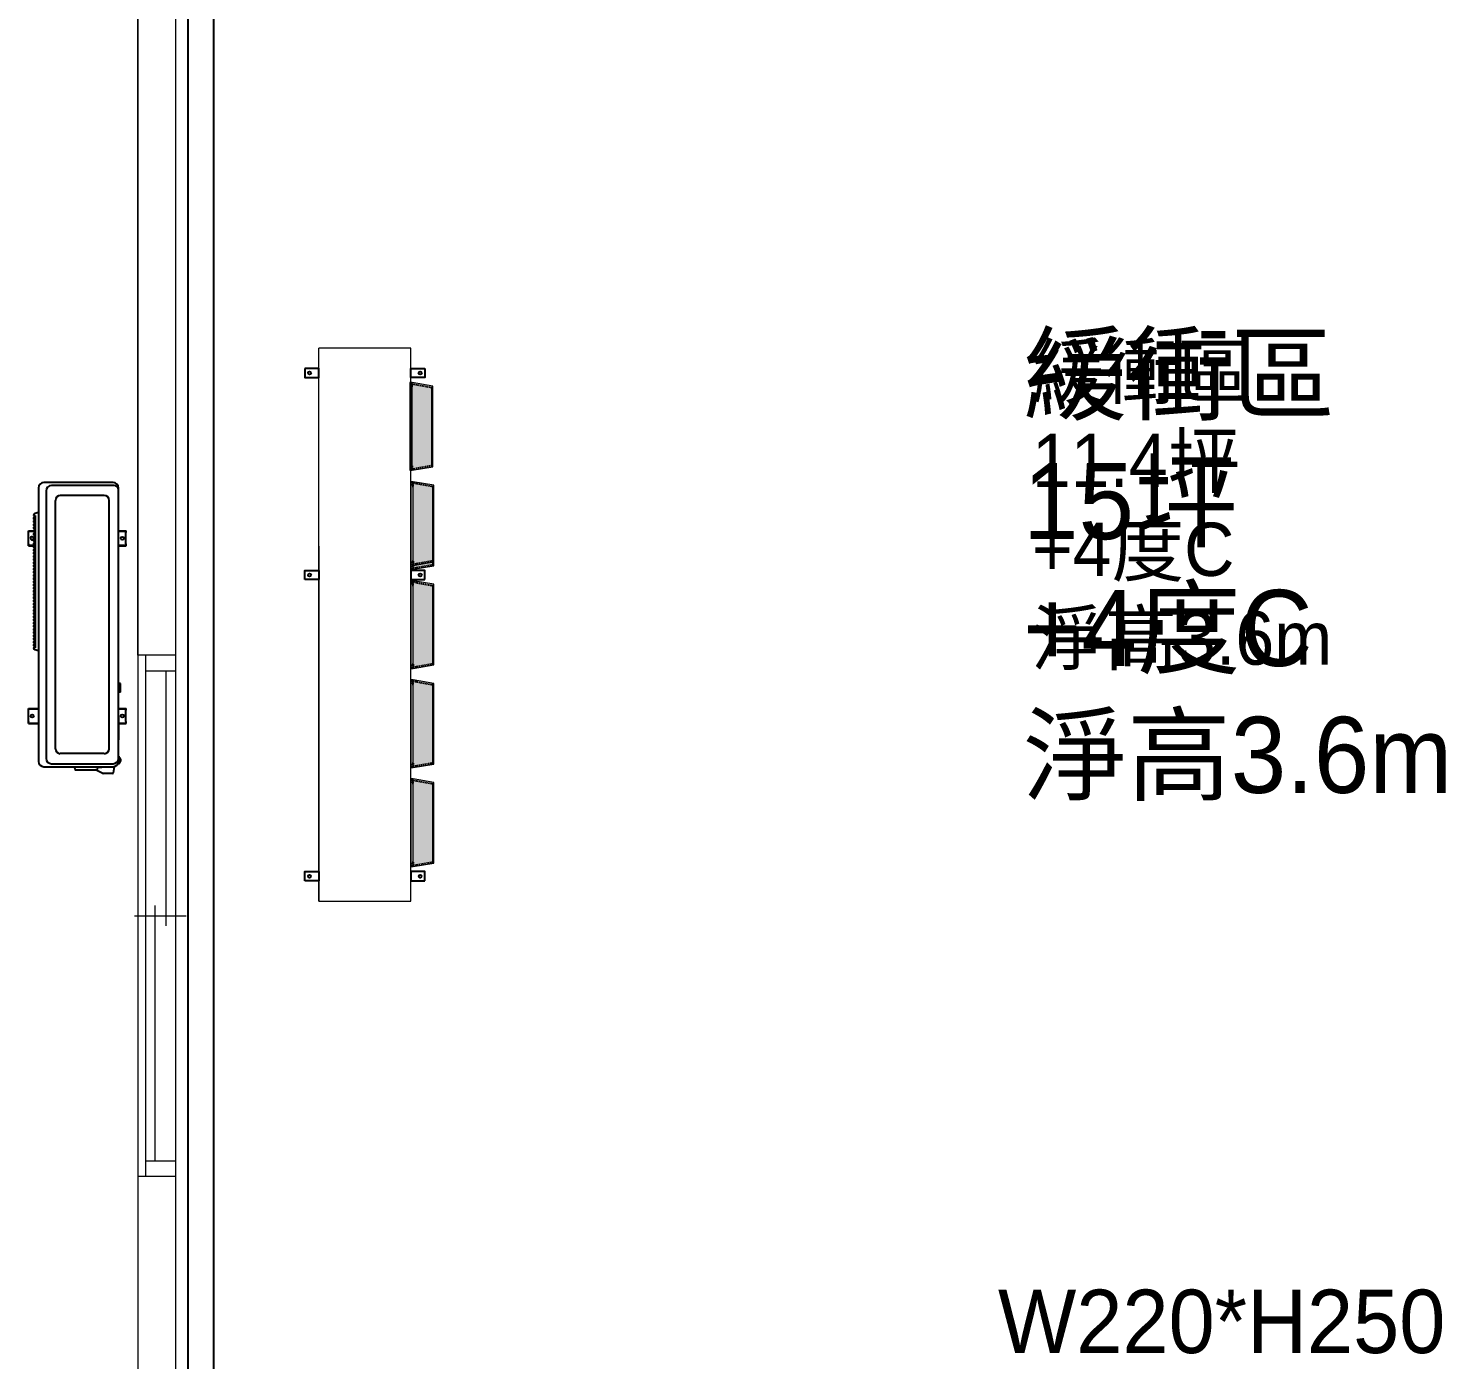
# Model space of a CAD drawing. Header units: millimetres. Extents: x -15161 to 10473752, y -72817 to 33960.
# Drawn here: x -1876 to -1318, y -36778 to -36254 of the extents above; entities that cross this region are included whole.
import ezdxf

# ---------------------------------------------------------------- set-up
doc = ezdxf.new("R2010")
doc.units = ezdxf.units.MM
doc.linetypes.add('DASHED', pattern=[0.75, 0.5, -0.25])
doc.layers.add('1', color=7, linetype='Continuous', lineweight=9)
doc.layers.add('HIDDEN', color=2, linetype='DASHED')
doc.layers.add('PDF_幾何圖形', color=7, linetype='Continuous')
doc.styles.get("Standard").update_dxf_attribs({"font": 'arial.ttf'})

# ---------------------------------------------------------------- blocks, each defined once
blk = doc.blocks.new('建築底圖1140116')
at = {"layer": 'PDF_幾何圖形', "lineweight": 0}
blk.add_line((-1833.16, -22058.93), (-1833.16, -25652.78), dxfattribs=at)
for points in [[(-1818.34, -24297.46), (-1818.34, -24779.72), (-1833.16, -24779.72), (-1833.16, -24297.46)], [(-1833.16, -24779.72), (-1833.16, -24985.07), (-1818.34, -24985.07), (-1818.34, -25389.84), (-1762.03, -25389.84), (-1762.03, -25437.26), (-1762.03, -25389.84), (-1818.34, -25389.84)], [(-1830.2, -24779.72), (-1830.2, -24985.07)], [(-1818.34, -24779.72), (-1818.34, -24985.07)], [(-1818.34, -24786.07), (-1830.2, -24786.07)], [(-1822.15, -24786.07), (-1822.15, -24886.42)], [(-1826.39, -24979.14), (-1826.39, -24878.37)], [(-1814.11, -24882.61), (-1834.43, -24882.61)], [(-1818.34, -24979.14), (-1830.2, -24979.14)], [(-1833.16, -24985.07), (-1833.16, -25532.11), (-1768.38, -25532.11), (-1768.38, -25460.13), (-1762.03, -25460.13)]]:
    blk.add_lwpolyline(points, dxfattribs=at)
at = {"insert": (-1480.74, -24657.47), "char_height": 21, "attachment_point": 1}
blk.add_mtext_dynamic_manual_height_columns('{\\fPMingLiU|b0|i0|c136|p18;緩衝區\\P11.4坪\\P+4度C\\P淨高3.6m}', width=219.4861, gutter_width=8.75, heights=[0], dxfattribs=at)
blk = doc.blocks.new('機組1140224')
h = blk.add_hatch(color=230)
h.dxf.hatch_style = 1
h.paths.add_polyline_path([(6641.38, -36395.11), (6633.66, -36393.7), (6633.66, -36394.93), (6633.66, -36427.29), (6641.38, -36425.89)])
h = blk.add_hatch(color=230)
h.dxf.hatch_style = 1
h.paths.add_polyline_path([(6641.83, -36434.16), (6634.11, -36432.76), (6634.11, -36433.99), (6634.11, -36466.35), (6641.83, -36464.95)])
h = blk.add_hatch(color=230)
h.dxf.hatch_style = 1
h.paths.add_polyline_path([(6641.83, -36473.22), (6634.11, -36471.82), (6634.11, -36473.05), (6634.11, -36505.41), (6641.83, -36504.01)])
h = blk.add_hatch(color=230)
h.dxf.hatch_style = 1
h.paths.add_polyline_path([(6641.83, -36512.28), (6634.11, -36510.88), (6634.11, -36512.1), (6634.11, -36544.47), (6641.83, -36543.07)])
h = blk.add_hatch(color=230)
h.dxf.hatch_style = 1
h.paths.add_polyline_path([(6641.83, -36551.34), (6634.11, -36549.93), (6634.11, -36551.16), (6634.11, -36583.53), (6641.83, -36582.12)])
h = blk.add_hatch(color=230)
h.dxf.hatch_style = 1
h.paths.add_polyline_path([(6641.83, -36551.34), (6634.11, -36549.93), (6634.11, -36551.16), (6634.11, -36583.53), (6641.83, -36582.12)])
at = {"layer": '1'}
h = blk.add_hatch(color=230, dxfattribs=at)
h.dxf.hatch_style = 1
h.paths.add_polyline_path([(6633.66, -36393.7), (6633.66, -36394.93), (6641.16, -36395.07)])
h = blk.add_hatch(color=230, dxfattribs=at)
h.dxf.hatch_style = 1
h.paths.add_polyline_path([(6633.66, -36427.29), (6633.66, -36426.07), (6641.16, -36425.93)])
h = blk.add_hatch(color=230, dxfattribs=at)
h.dxf.hatch_style = 1
h.paths.add_polyline_path([(6633.66, -36427.29), (6633.66, -36426.07), (6641.16, -36425.93)])
h = blk.add_hatch(color=230, dxfattribs=at)
h.dxf.hatch_style = 1
h.paths.add_polyline_path([(6634.11, -36432.76), (6634.11, -36433.99), (6641.62, -36434.12)])
h = blk.add_hatch(color=230, dxfattribs=at)
h.dxf.hatch_style = 1
h.paths.add_polyline_path([(6634.11, -36464.81), (6634.11, -36463.58), (6641.62, -36463.44)])
h = blk.add_hatch(color=230, dxfattribs=at)
h.dxf.hatch_style = 1
h.paths.add_polyline_path([(6634.11, -36464.81), (6634.11, -36463.58), (6641.62, -36463.44)])
h = blk.add_hatch(color=230, dxfattribs=at)
h.dxf.hatch_style = 1
h.paths.add_polyline_path([(6634.11, -36464.81), (6634.11, -36463.58), (6641.62, -36463.44)])
h = blk.add_hatch(color=230, dxfattribs=at)
h.dxf.hatch_style = 1
h.paths.add_polyline_path([(6634.11, -36464.81), (6634.11, -36463.58), (6641.62, -36463.44)])
h = blk.add_hatch(color=230, dxfattribs=at)
h.dxf.hatch_style = 1
h.paths.add_polyline_path([(6634.11, -36466.35), (6634.11, -36465.12), (6641.62, -36464.99)])
h = blk.add_hatch(color=230, dxfattribs=at)
h.dxf.hatch_style = 1
h.paths.add_polyline_path([(6634.11, -36466.35), (6634.11, -36465.12), (6641.62, -36464.99)])
h = blk.add_hatch(color=230, dxfattribs=at)
h.dxf.hatch_style = 1
h.paths.add_polyline_path([(6634.11, -36471.82), (6634.11, -36473.05), (6641.62, -36473.18)])
h = blk.add_hatch(color=230, dxfattribs=at)
h.dxf.hatch_style = 1
h.paths.add_polyline_path([(6634.11, -36505.41), (6634.11, -36504.18), (6641.62, -36504.05)])
h = blk.add_hatch(color=230, dxfattribs=at)
h.dxf.hatch_style = 1
h.paths.add_polyline_path([(6634.11, -36505.41), (6634.11, -36504.18), (6641.62, -36504.05)])
h = blk.add_hatch(color=230, dxfattribs=at)
h.dxf.hatch_style = 1
h.paths.add_polyline_path([(6634.11, -36510.88), (6634.11, -36512.1), (6641.62, -36512.24)])
h = blk.add_hatch(color=230, dxfattribs=at)
h.dxf.hatch_style = 1
h.paths.add_polyline_path([(6634.11, -36544.47), (6634.11, -36543.24), (6641.62, -36543.1)])
h = blk.add_hatch(color=230, dxfattribs=at)
h.dxf.hatch_style = 1
h.paths.add_polyline_path([(6634.11, -36544.47), (6634.11, -36543.24), (6641.62, -36543.1)])
h = blk.add_hatch(color=230, dxfattribs=at)
h.dxf.hatch_style = 1
h.paths.add_polyline_path([(6634.11, -36549.93), (6634.11, -36551.16), (6641.62, -36551.3)])
h = blk.add_hatch(color=230, dxfattribs=at)
h.dxf.hatch_style = 1
h.paths.add_polyline_path([(6634.11, -36549.93), (6634.11, -36551.16), (6641.62, -36551.3)])
h = blk.add_hatch(color=230, dxfattribs=at)
h.dxf.hatch_style = 1
h.paths.add_polyline_path([(6634.11, -36583.53), (6634.11, -36582.3), (6641.62, -36582.16)])
h = blk.add_hatch(color=230, dxfattribs=at)
h.dxf.hatch_style = 1
h.paths.add_polyline_path([(6634.11, -36583.53), (6634.11, -36582.3), (6641.62, -36582.16)])
h = blk.add_hatch(color=230, dxfattribs=at)
h.dxf.hatch_style = 1
h.paths.add_polyline_path([(6634.11, -36583.53), (6634.11, -36582.3), (6641.62, -36582.16)])
h = blk.add_hatch(color=230, dxfattribs=at)
h.dxf.hatch_style = 1
h.paths.add_polyline_path([(6634.11, -36583.53), (6634.11, -36582.3), (6641.62, -36582.16)])
at = {"color": 230}
for p, q in [((6641.84, -36403.52), (6641.83, -36403.52)), ((6641.84, -36417.48), (6641.83, -36417.48)), ((6486.4, -36434.67), (6486.4, -36542.56)), ((6515.83, -36432.59), (6488.48, -36432.59)), ((6516.23, -36433.79), (6491.48, -36433.79)), ((6517.91, -36542.56), (6517.91, -36434.67)), ((6489.4, -36435.87), (6489.4, -36541.36)), ((6493.06, -36537.54), (6493.06, -36439.69)), ((6512.31, -36437.75), (6495, -36437.75)), ((6514.26, -36537.54), (6514.26, -36439.69)), ((6484.47, -36445.64), (6485.04, -36445.63)), ((6484.75, -36445.64), (6484.75, -36446.52)), ((6484.9, -36445.64), (6484.9, -36446.57)), ((6486.4, -36444.42), (6484.97, -36444.85)), ((6485.04, -36445.63), (6485.04, -36497.77)), ((6642.3, -36442.58), (6642.29, -36442.58)), ((6484.4, -36446.63), (6484.4, -36446.85)), ((6484.4, -36447.89), (6484.4, -36448.1)), ((6484.4, -36449.14), (6484.4, -36449.35)), ((6484.4, -36450.39), (6484.4, -36450.6)), ((6484.9, -36446.57), (6484.45, -36446.58)), ((6484.9, -36446.92), (6484.45, -36446.9)), ((6484.9, -36447.82), (6484.45, -36447.84)), ((6484.9, -36448.17), (6484.45, -36448.15)), ((6484.9, -36449.07), (6484.45, -36449.09)), ((6484.9, -36449.42), (6484.45, -36449.4)), ((6484.9, -36450.32), (6484.45, -36450.34)), ((6484.9, -36450.67), (6484.45, -36450.65)), ((6484.75, -36446.96), (6484.75, -36447.78)), ((6484.75, -36448.21), (6484.75, -36449.03)), ((6484.75, -36449.46), (6484.75, -36450.28)), ((6484.75, -36450.71), (6484.75, -36451.53)), ((6484.9, -36446.57), (6484.9, -36446.59)), ((6484.9, -36446.59), (6485.04, -36446.59)), ((6484.9, -36446.89), (6485.04, -36446.89)), ((6484.9, -36446.89), (6484.9, -36446.92)), ((6484.9, -36446.92), (6484.9, -36447.82)), ((6484.9, -36447.82), (6484.9, -36447.84)), ((6484.9, -36447.84), (6485.04, -36447.84)), ((6484.9, -36448.14), (6484.9, -36448.17)), ((6484.9, -36448.14), (6485.04, -36448.14)), ((6484.9, -36448.17), (6484.9, -36449.07)), ((6484.9, -36449.07), (6484.9, -36449.09)), ((6484.9, -36449.09), (6485.04, -36449.09)), ((6484.9, -36449.39), (6484.9, -36449.42)), ((6484.9, -36449.39), (6485.04, -36449.39)), ((6484.9, -36449.42), (6484.9, -36450.32)), ((6484.9, -36450.32), (6484.9, -36450.34)), ((6484.9, -36450.34), (6485.04, -36450.34)), ((6484.9, -36450.64), (6484.9, -36450.67)), ((6484.9, -36450.64), (6485.04, -36450.64)), ((6484.9, -36450.67), (6484.9, -36451.57)), ((6482.4, -36452.22), (6482.4, -36451.6)), ((6482.4, -36451.6), (6484.42, -36451.6)), ((6482.4, -36451.83), (6484.4, -36451.83)), ((6482.5, -36452.4), (6482.4, -36452.22)), ((6482.5, -36456.8), (6482.4, -36456.97)), ((6482.4, -36457.6), (6482.4, -36456.97)), ((6482.5, -36456.8), (6482.5, -36452.4)), ((6484.4, -36451.64), (6484.4, -36451.85)), ((6484.4, -36452.89), (6484.4, -36453.1)), ((6484.4, -36454.14), (6484.4, -36454.35)), ((6484.4, -36455.39), (6484.4, -36455.6)), ((6484.4, -36456.64), (6484.4, -36456.85)), ((6484.9, -36451.57), (6484.45, -36451.59)), ((6484.9, -36451.92), (6484.45, -36451.9)), ((6484.9, -36452.82), (6484.45, -36452.84)), ((6484.9, -36453.17), (6484.45, -36453.15)), ((6484.9, -36454.07), (6484.45, -36454.09)), ((6484.9, -36454.42), (6484.45, -36454.4)), ((6484.9, -36455.32), (6484.45, -36455.34)), ((6484.9, -36455.67), (6484.45, -36455.65)), ((6484.9, -36456.57), (6484.45, -36456.59)), ((6484.9, -36456.92), (6484.45, -36456.9)), ((6484.75, -36451.96), (6484.75, -36452.78)), ((6484.75, -36453.21), (6484.75, -36454.03)), ((6484.75, -36454.46), (6484.75, -36455.28)), ((6484.75, -36455.71), (6484.75, -36456.53)), ((6484.75, -36456.96), (6484.75, -36457.78)), ((6484.9, -36451.57), (6484.9, -36451.59)), ((6484.9, -36451.59), (6485.04, -36451.59)), ((6484.9, -36451.89), (6484.9, -36451.92)), ((6484.9, -36451.89), (6485.04, -36451.89)), ((6484.9, -36451.92), (6484.9, -36452.82)), ((6484.9, -36452.82), (6484.9, -36452.84)), ((6484.9, -36452.84), (6485.04, -36452.84)), ((6484.9, -36453.14), (6484.9, -36453.17)), ((6484.9, -36453.14), (6485.04, -36453.14)), ((6484.9, -36453.17), (6484.9, -36454.07)), ((6484.9, -36454.07), (6484.9, -36454.1)), ((6484.9, -36454.1), (6485.04, -36454.1)), ((6484.9, -36454.4), (6484.9, -36454.42)), ((6484.9, -36454.4), (6485.04, -36454.4)), ((6484.9, -36454.42), (6484.9, -36455.32)), ((6484.9, -36455.32), (6484.9, -36455.35)), ((6484.9, -36455.35), (6485.04, -36455.35)), ((6484.9, -36455.65), (6484.9, -36455.67)), ((6484.9, -36455.65), (6485.04, -36455.65)), ((6484.9, -36455.67), (6484.9, -36456.57)), ((6484.9, -36456.57), (6484.9, -36456.6)), ((6484.9, -36456.6), (6485.04, -36456.6)), ((6484.9, -36456.9), (6484.9, -36456.92)), ((6484.9, -36456.9), (6485.04, -36456.9)), ((6484.9, -36456.92), (6484.9, -36457.82)), ((6517.91, -36451.6), (6520.92, -36451.6)), ((6517.91, -36451.83), (6520.92, -36451.83)), ((6520.82, -36452.4), (6520.92, -36452.22)), ((6520.82, -36456.8), (6520.82, -36452.4)), ((6520.82, -36456.8), (6520.92, -36456.97)), ((6520.92, -36452.22), (6520.92, -36451.6)), ((6520.92, -36457.6), (6520.92, -36456.97)), ((6642.3, -36456.53), (6642.29, -36456.53)), ((6482.4, -36457.37), (6484.75, -36457.37)), ((6482.4, -36457.6), (6484.75, -36457.6)), ((6484.4, -36457.89), (6484.4, -36458.1)), ((6484.4, -36459.14), (6484.4, -36459.35)), ((6484.4, -36460.39), (6484.4, -36460.61)), ((6484.4, -36461.64), (6484.4, -36461.86)), ((6484.9, -36457.82), (6484.45, -36457.84)), ((6484.9, -36458.17), (6484.45, -36458.15)), ((6484.9, -36459.07), (6484.45, -36459.09)), ((6484.9, -36459.42), (6484.45, -36459.4)), ((6484.9, -36460.32), (6484.45, -36460.34)), ((6484.9, -36460.67), (6484.45, -36460.66)), ((6484.9, -36461.57), (6484.45, -36461.59)), ((6484.9, -36461.92), (6484.45, -36461.91)), ((6484.75, -36458.21), (6484.75, -36459.03)), ((6484.75, -36459.46), (6484.75, -36460.28)), ((6484.75, -36460.72), (6484.75, -36461.53)), ((6484.75, -36461.97), (6484.75, -36462.78)), ((6484.9, -36457.82), (6484.9, -36457.85)), ((6484.9, -36457.85), (6485.04, -36457.85)), ((6484.9, -36458.15), (6485.04, -36458.15)), ((6484.9, -36458.15), (6484.9, -36458.17)), ((6484.9, -36458.17), (6484.9, -36459.07)), ((6484.9, -36459.07), (6484.9, -36459.1)), ((6484.9, -36459.1), (6485.04, -36459.1)), ((6484.9, -36459.4), (6485.04, -36459.4)), ((6484.9, -36459.4), (6484.9, -36459.42)), ((6484.9, -36459.42), (6484.9, -36460.32)), ((6484.9, -36460.32), (6484.9, -36460.35)), ((6484.9, -36460.35), (6485.04, -36460.35)), ((6484.9, -36460.65), (6485.04, -36460.65)), ((6484.9, -36460.65), (6484.9, -36460.67)), ((6484.9, -36460.67), (6484.9, -36461.57)), ((6484.9, -36461.57), (6484.9, -36461.6)), ((6484.9, -36461.6), (6485.04, -36461.6)), ((6484.9, -36461.9), (6485.04, -36461.9)), ((6484.9, -36461.9), (6484.9, -36461.92)), ((6484.9, -36461.92), (6484.9, -36462.82)), ((6517.91, -36457.37), (6520.92, -36457.37)), ((6517.91, -36457.6), (6520.92, -36457.6)), ((6484.4, -36462.89), (6484.4, -36463.11)), ((6484.4, -36464.14), (6484.4, -36464.36)), ((6484.4, -36465.39), (6484.4, -36465.61)), ((6484.4, -36466.64), (6484.4, -36466.86)), ((6484.4, -36467.89), (6484.4, -36468.11)), ((6484.9, -36462.82), (6484.45, -36462.84)), ((6484.9, -36463.17), (6484.45, -36463.16)), ((6484.9, -36464.07), (6484.45, -36464.09)), ((6484.9, -36464.43), (6484.45, -36464.41)), ((6484.9, -36465.33), (6484.45, -36465.34)), ((6484.9, -36465.68), (6484.45, -36465.66)), ((6484.9, -36466.58), (6484.45, -36466.59)), ((6484.9, -36466.93), (6484.45, -36466.91)), ((6484.9, -36467.83), (6484.45, -36467.84)), ((6484.9, -36468.18), (6484.45, -36468.16)), ((6484.75, -36463.22), (6484.75, -36464.03)), ((6484.75, -36464.47), (6484.75, -36465.28)), ((6484.75, -36465.72), (6484.75, -36466.53)), ((6484.75, -36466.97), (6484.75, -36467.78)), ((6484.75, -36468.22), (6484.75, -36469.04)), ((6484.9, -36462.82), (6484.9, -36462.85)), ((6484.9, -36462.85), (6485.04, -36462.85)), ((6484.9, -36463.15), (6484.9, -36463.17)), ((6484.9, -36463.15), (6485.04, -36463.15)), ((6484.9, -36463.17), (6484.9, -36464.07)), ((6484.9, -36464.07), (6484.9, -36464.1)), ((6484.9, -36464.1), (6485.04, -36464.1)), ((6484.9, -36464.4), (6485.04, -36464.4)), ((6484.9, -36464.4), (6484.9, -36464.43)), ((6484.9, -36464.43), (6484.9, -36465.33)), ((6484.9, -36465.33), (6484.9, -36465.35)), ((6484.9, -36465.35), (6485.04, -36465.35)), ((6484.9, -36465.65), (6484.9, -36465.68)), ((6484.9, -36465.65), (6485.04, -36465.65)), ((6484.9, -36465.68), (6484.9, -36466.58)), ((6484.9, -36466.58), (6484.9, -36466.6)), ((6484.9, -36466.6), (6485.04, -36466.6)), ((6484.9, -36466.9), (6485.04, -36466.9)), ((6484.9, -36466.9), (6484.9, -36466.93)), ((6484.9, -36466.93), (6484.9, -36467.83)), ((6484.9, -36467.83), (6484.9, -36467.85)), ((6484.9, -36467.85), (6485.04, -36467.85)), ((6484.9, -36468.15), (6485.04, -36468.15)), ((6484.9, -36468.15), (6484.9, -36468.18)), ((6484.9, -36468.18), (6484.9, -36469.08)), ((6484.4, -36469.15), (6484.4, -36469.36)), ((6484.4, -36470.4), (6484.4, -36470.61)), ((6484.4, -36471.65), (6484.4, -36471.86)), ((6484.4, -36472.9), (6484.4, -36473.11)), ((6484.9, -36469.08), (6484.45, -36469.1)), ((6484.9, -36469.43), (6484.45, -36469.41)), ((6484.9, -36470.33), (6484.45, -36470.35)), ((6484.9, -36470.68), (6484.45, -36470.66)), ((6484.9, -36471.58), (6484.45, -36471.6)), ((6484.9, -36471.93), (6484.45, -36471.91)), ((6484.9, -36472.83), (6484.45, -36472.85)), ((6484.9, -36473.18), (6484.45, -36473.16)), ((6484.75, -36469.47), (6484.75, -36470.29)), ((6484.75, -36470.72), (6484.75, -36471.54)), ((6484.75, -36471.97), (6484.75, -36472.79)), ((6484.75, -36473.22), (6484.75, -36474.04)), ((6484.9, -36469.08), (6484.9, -36469.1)), ((6484.9, -36469.1), (6485.04, -36469.1)), ((6484.9, -36469.4), (6485.04, -36469.4)), ((6484.9, -36469.4), (6484.9, -36469.43)), ((6484.9, -36469.43), (6484.9, -36470.33)), ((6484.9, -36470.33), (6484.9, -36470.35)), ((6484.9, -36470.35), (6485.04, -36470.35)), ((6484.9, -36470.65), (6485.04, -36470.65)), ((6484.9, -36470.65), (6484.9, -36470.68)), ((6484.9, -36470.68), (6484.9, -36471.58)), ((6484.9, -36471.58), (6484.9, -36471.6)), ((6484.9, -36471.6), (6485.04, -36471.6)), ((6484.9, -36471.9), (6485.04, -36471.9)), ((6484.9, -36471.9), (6484.9, -36471.93)), ((6484.9, -36471.93), (6484.9, -36472.83)), ((6484.9, -36472.83), (6484.9, -36472.85)), ((6484.9, -36472.85), (6485.04, -36472.85)), ((6484.9, -36473.15), (6485.04, -36473.15)), ((6484.9, -36473.15), (6484.9, -36473.18)), ((6484.9, -36473.18), (6484.9, -36474.08)), ((6484.4, -36474.15), (6484.4, -36474.36)), ((6484.4, -36475.4), (6484.4, -36475.61)), ((6484.4, -36476.65), (6484.4, -36476.86)), ((6484.4, -36477.9), (6484.4, -36478.11)), ((6484.4, -36479.15), (6484.4, -36479.36)), ((6484.9, -36474.08), (6484.45, -36474.1)), ((6484.9, -36474.43), (6484.45, -36474.41)), ((6484.9, -36475.33), (6484.45, -36475.35)), ((6484.9, -36475.68), (6484.45, -36475.66)), ((6484.9, -36476.58), (6484.45, -36476.6)), ((6484.9, -36476.93), (6484.45, -36476.91)), ((6484.9, -36477.83), (6484.45, -36477.85)), ((6484.9, -36478.18), (6484.45, -36478.16)), ((6484.9, -36479.08), (6484.45, -36479.1)), ((6484.9, -36479.43), (6484.45, -36479.41)), ((6484.75, -36474.47), (6484.75, -36475.29)), ((6484.75, -36475.72), (6484.75, -36476.54)), ((6484.75, -36476.97), (6484.75, -36477.79)), ((6484.75, -36478.22), (6484.75, -36479.04)), ((6484.9, -36474.08), (6484.9, -36474.1)), ((6484.9, -36474.1), (6485.04, -36474.1)), ((6484.9, -36474.4), (6485.04, -36474.4)), ((6484.9, -36474.4), (6484.9, -36474.43)), ((6484.9, -36474.43), (6484.9, -36475.33)), ((6484.9, -36475.33), (6484.9, -36475.36)), ((6484.9, -36475.36), (6485.04, -36475.36)), ((6484.9, -36475.66), (6485.04, -36475.66)), ((6484.9, -36475.66), (6484.9, -36475.68)), ((6484.9, -36475.68), (6484.9, -36476.58)), ((6484.9, -36476.58), (6484.9, -36476.61)), ((6484.9, -36476.61), (6485.04, -36476.61)), ((6484.9, -36476.91), (6485.04, -36476.91)), ((6484.9, -36476.91), (6484.9, -36476.93)), ((6484.9, -36476.93), (6484.9, -36477.83)), ((6484.9, -36477.83), (6484.9, -36477.86)), ((6484.9, -36477.86), (6485.04, -36477.86)), ((6484.9, -36478.16), (6485.04, -36478.16)), ((6484.9, -36478.16), (6484.9, -36478.18)), ((6484.9, -36478.18), (6484.9, -36479.08)), ((6484.9, -36479.08), (6484.9, -36479.11)), ((6484.9, -36479.11), (6485.04, -36479.11)), ((6484.9, -36479.41), (6485.04, -36479.41)), ((6484.9, -36479.41), (6484.9, -36479.43)), ((6484.9, -36479.43), (6484.9, -36480.33)), ((6484.4, -36480.4), (6484.4, -36480.61)), ((6484.4, -36481.65), (6484.4, -36481.87)), ((6484.4, -36482.9), (6484.4, -36483.12)), ((6484.4, -36484.15), (6484.4, -36484.37)), ((6484.9, -36480.33), (6484.45, -36480.35)), ((6484.9, -36480.68), (6484.45, -36480.66)), ((6484.9, -36481.58), (6484.45, -36481.6)), ((6484.9, -36481.93), (6484.45, -36481.92)), ((6484.9, -36482.83), (6484.45, -36482.85)), ((6484.9, -36483.18), (6484.45, -36483.17)), ((6484.9, -36484.08), (6484.45, -36484.1)), ((6484.9, -36484.43), (6484.45, -36484.42)), ((6484.75, -36479.47), (6484.75, -36480.29)), ((6484.75, -36480.72), (6484.75, -36481.54)), ((6484.75, -36481.98), (6484.75, -36482.79)), ((6484.75, -36483.23), (6484.75, -36484.04)), ((6484.75, -36484.48), (6484.75, -36485.29)), ((6484.9, -36480.33), (6484.9, -36480.36)), ((6484.9, -36480.36), (6485.04, -36480.36)), ((6484.9, -36480.66), (6485.04, -36480.66)), ((6484.9, -36480.66), (6484.9, -36480.68)), ((6484.9, -36480.68), (6484.9, -36481.58)), ((6484.9, -36481.58), (6484.9, -36481.61)), ((6484.9, -36481.61), (6485.04, -36481.61)), ((6484.9, -36481.91), (6485.04, -36481.91)), ((6484.9, -36481.91), (6484.9, -36481.93)), ((6484.9, -36481.93), (6484.9, -36482.83)), ((6484.9, -36482.83), (6484.9, -36482.86)), ((6484.9, -36482.86), (6485.04, -36482.86)), ((6484.9, -36483.16), (6485.04, -36483.16)), ((6484.9, -36483.16), (6484.9, -36483.18)), ((6484.9, -36483.18), (6484.9, -36484.08)), ((6484.9, -36484.08), (6484.9, -36484.11)), ((6484.9, -36484.11), (6485.04, -36484.11)), ((6484.9, -36484.41), (6485.04, -36484.41)), ((6484.9, -36484.41), (6484.9, -36484.43)), ((6484.9, -36484.43), (6484.9, -36485.33)), ((6642.3, -36481.64), (6642.29, -36481.64)), ((6484.4, -36485.4), (6484.4, -36485.62)), ((6484.4, -36486.65), (6484.4, -36486.87)), ((6484.4, -36487.9), (6484.4, -36488.12)), ((6484.4, -36489.15), (6484.4, -36489.37)), ((6484.4, -36490.41), (6484.4, -36490.62)), ((6484.9, -36485.33), (6484.45, -36485.35)), ((6484.9, -36485.69), (6484.45, -36485.67)), ((6484.9, -36486.59), (6484.45, -36486.6)), ((6484.9, -36486.94), (6484.45, -36486.92)), ((6484.9, -36487.84), (6484.45, -36487.85)), ((6484.9, -36488.19), (6484.45, -36488.17)), ((6484.9, -36489.09), (6484.45, -36489.1)), ((6484.9, -36489.44), (6484.45, -36489.42)), ((6484.9, -36490.34), (6484.45, -36490.36)), ((6484.75, -36485.73), (6484.75, -36486.54)), ((6484.75, -36486.98), (6484.75, -36487.79)), ((6484.75, -36488.23), (6484.75, -36489.04)), ((6484.75, -36489.48), (6484.75, -36490.3)), ((6484.9, -36485.33), (6484.9, -36485.36)), ((6484.9, -36485.36), (6485.04, -36485.36)), ((6484.9, -36485.66), (6485.04, -36485.66)), ((6484.9, -36485.66), (6484.9, -36485.69)), ((6484.9, -36485.69), (6484.9, -36486.59)), ((6484.9, -36486.59), (6484.9, -36486.61)), ((6484.9, -36486.61), (6485.04, -36486.61)), ((6484.9, -36486.91), (6485.04, -36486.91)), ((6484.9, -36486.91), (6484.9, -36486.94)), ((6484.9, -36486.94), (6484.9, -36487.84)), ((6484.9, -36487.84), (6484.9, -36487.86)), ((6484.9, -36487.86), (6485.04, -36487.86)), ((6484.9, -36488.16), (6485.04, -36488.16)), ((6484.9, -36488.16), (6484.9, -36488.19)), ((6484.9, -36488.19), (6484.9, -36489.09)), ((6484.9, -36489.09), (6484.9, -36489.11)), ((6484.9, -36489.11), (6485.04, -36489.11)), ((6484.9, -36489.41), (6485.04, -36489.41)), ((6484.9, -36489.41), (6484.9, -36489.44)), ((6484.9, -36489.44), (6484.9, -36490.34)), ((6484.9, -36490.34), (6484.9, -36490.36)), ((6484.9, -36490.36), (6485.04, -36490.36)), ((6484.4, -36491.66), (6484.4, -36491.87)), ((6484.4, -36492.91), (6484.4, -36493.12)), ((6484.4, -36494.16), (6484.4, -36494.37)), ((6484.4, -36495.41), (6484.4, -36495.62)), ((6484.9, -36490.69), (6484.45, -36490.67)), ((6484.9, -36491.59), (6484.45, -36491.61)), ((6484.9, -36491.94), (6484.45, -36491.92)), ((6484.9, -36492.84), (6484.45, -36492.86)), ((6484.9, -36493.19), (6484.45, -36493.17)), ((6484.9, -36494.09), (6484.45, -36494.11)), ((6484.9, -36494.44), (6484.45, -36494.42)), ((6484.9, -36495.34), (6484.45, -36495.36)), ((6484.9, -36495.69), (6484.45, -36495.67)), ((6484.75, -36490.73), (6484.75, -36491.55)), ((6484.75, -36491.98), (6484.75, -36492.8)), ((6484.75, -36493.23), (6484.75, -36494.05)), ((6484.75, -36494.48), (6484.75, -36495.3)), ((6484.75, -36495.73), (6484.75, -36496.55)), ((6484.9, -36490.66), (6485.04, -36490.66)), ((6484.9, -36490.66), (6484.9, -36490.69)), ((6484.9, -36490.69), (6484.9, -36491.59)), ((6484.9, -36491.59), (6484.9, -36491.61)), ((6484.9, -36491.61), (6485.04, -36491.61)), ((6484.9, -36491.91), (6485.04, -36491.91)), ((6484.9, -36491.91), (6484.9, -36491.94)), ((6484.9, -36491.94), (6484.9, -36492.84)), ((6484.9, -36492.84), (6484.9, -36492.86)), ((6484.9, -36492.86), (6485.04, -36492.86)), ((6484.9, -36493.16), (6485.04, -36493.16)), ((6484.9, -36493.16), (6484.9, -36493.19)), ((6484.9, -36493.19), (6484.9, -36494.09)), ((6484.9, -36494.09), (6484.9, -36494.11)), ((6484.9, -36494.11), (6485.04, -36494.11)), ((6484.9, -36494.41), (6485.04, -36494.41)), ((6484.9, -36494.41), (6484.9, -36494.44)), ((6484.9, -36494.44), (6484.9, -36495.34)), ((6484.9, -36495.34), (6484.9, -36495.36)), ((6484.9, -36495.36), (6485.04, -36495.36)), ((6484.9, -36495.66), (6485.04, -36495.66)), ((6484.9, -36495.66), (6484.9, -36495.69)), ((6484.9, -36495.69), (6484.9, -36496.59)), ((6642.3, -36495.59), (6642.29, -36495.59)), ((6484.4, -36496.66), (6484.4, -36496.87)), ((6484.4, -36497.8), (6484.4, -36497.79)), ((6484.9, -36496.59), (6484.45, -36496.61)), ((6484.9, -36496.94), (6484.45, -36496.92)), ((6484.9, -36497.74), (6484.45, -36497.74)), ((6484.75, -36496.98), (6484.75, -36497.69)), ((6484.9, -36496.59), (6484.9, -36496.62)), ((6484.9, -36496.62), (6485.04, -36496.62)), ((6484.9, -36496.92), (6485.04, -36496.92)), ((6484.9, -36496.92), (6484.9, -36496.94)), ((6484.9, -36496.94), (6484.9, -36497.77)), ((6484.9, -36497.77), (6484.9, -36497.74)), ((6484.9, -36497.77), (6485.04, -36497.77)), ((6486.4, -36498.99), (6484.97, -36498.56)), ((6517.91, -36512.17), (6518.23, -36512.17)), ((6518.73, -36511.87), (6518.23, -36511.87)), ((6518.23, -36515.28), (6518.23, -36511.87)), ((6518.73, -36515.28), (6518.73, -36511.87)), ((6517.91, -36514.98), (6518.23, -36514.98)), ((6518.73, -36515.28), (6518.23, -36515.28)), ((6482.4, -36521.63), (6486.4, -36521.63)), ((6482.4, -36522.26), (6482.4, -36521.63)), ((6482.4, -36521.86), (6486.4, -36521.86)), ((6482.5, -36522.43), (6482.4, -36522.26)), ((6482.5, -36526.83), (6482.5, -36522.43)), ((6517.91, -36521.63), (6520.92, -36521.63)), ((6517.91, -36521.86), (6520.92, -36521.86)), ((6520.82, -36522.43), (6520.92, -36522.26)), ((6520.82, -36526.83), (6520.82, -36522.43)), ((6520.92, -36522.26), (6520.92, -36521.63)), ((6642.3, -36520.69), (6642.29, -36520.69)), ((6482.5, -36526.83), (6482.4, -36527)), ((6482.4, -36527.63), (6482.4, -36527)), ((6482.4, -36527.4), (6486.4, -36527.4)), ((6482.4, -36527.63), (6486.4, -36527.63)), ((6517.91, -36524.79), (6518.01, -36524.79)), ((6518.11, -36533.79), (6518.11, -36524.89)), ((6518.11, -36527.4), (6520.92, -36527.4)), ((6518.11, -36527.63), (6520.92, -36527.63)), ((6520.82, -36526.83), (6520.92, -36527)), ((6520.92, -36527.63), (6520.92, -36527)), ((6518.01, -36533.89), (6517.91, -36533.89)), ((6642.3, -36534.65), (6642.29, -36534.65)), ((6512.31, -36539.48), (6495, -36539.48)), ((6518.27, -36540.92), (6517.91, -36540.72)), ((6488.48, -36544.64), (6516.39, -36544.64)), ((6491.48, -36543.44), (6515.83, -36543.44)), ((6499.71, -36544.64), (6499.71, -36544.84)), ((6510.51, -36544.84), (6499.71, -36544.84)), ((6500.56, -36544.84), (6500.76, -36545.69)), ((6500.91, -36545.84), (6509.31, -36545.84)), ((6509.39, -36544.84), (6505.59, -36544.84)), ((6511.73, -36547.26), (6508.89, -36545.84)), ((6509.66, -36544.84), (6509.46, -36545.69)), ((6511.39, -36544.94), (6509.64, -36544.94)), ((6510.51, -36544.64), (6510.51, -36544.84)), ((6516.35, -36544.84), (6511.39, -36544.84)), ((6511.39, -36544.94), (6511.39, -36544.84)), ((6515.9, -36547.01), (6516.39, -36544.64)), ((6518.27, -36543.3), (6517.67, -36543.62)), ((6515.56, -36547.29), (6511.86, -36547.29)), ((6642.3, -36559.75), (6642.29, -36559.75)), ((6642.3, -36559.75), (6642.29, -36559.75)), ((6642.3, -36573.71), (6642.29, -36573.71)), ((6642.3, -36573.71), (6642.29, -36573.71))]:
    blk.add_line(p, q, dxfattribs=at)
for points in [[(6591.42, -36387.61), (6591.42, -36391.24), (6596.87, -36391.24), (6596.87, -36387.61)], [(6638.65, -36387.61), (6638.65, -36391.24), (6633.2, -36391.24), (6633.2, -36387.61)], [(6591.42, -36470.9), (6591.42, -36467.27), (6596.87, -36467.27), (6596.87, -36470.9)], [(6638.65, -36470.9), (6638.65, -36467.27), (6633.2, -36467.27), (6633.2, -36470.9)], [(6591.42, -36589.62), (6591.42, -36585.99), (6596.87, -36585.99), (6596.87, -36589.62)], [(6638.65, -36589.62), (6638.65, -36585.99), (6633.2, -36585.99), (6633.2, -36589.62)]]:
    blk.add_lwpolyline(points, close=True, dxfattribs=at)
for centre, radius in [((6593.24, -36389.42), 0.604), ((6636.84, -36389.42), 0.604), ((6519.42, -36454.6), 0.625), ((6593.24, -36469.09), 0.604), ((6636.84, -36469.09), 0.604), ((6483.9, -36524.63), 0.625), ((6519.42, -36524.63), 0.625), ((6593.24, -36587.8), 0.604), ((6636.84, -36587.8), 0.604)]:
    blk.add_circle(centre, radius, dxfattribs=at)
for centre, radius, start, end in [((6488.48, -36434.67), 2.08, 90, 180), ((6491.48, -36435.87), 2.08, 90, 180), ((6515.83, -36434.67), 2.08, 0, 90), ((6516.23, -36435.47), 1.68, 0, 90), ((6495, -36439.69), 1.95, 90, 180), ((6512.31, -36439.69), 1.95, 0, 90), ((6485.2, -36445.61), 0.8, 106.7, 178.7317), ((6484.45, -36445.6), 0.05, 174.9251, 293.4811), ((6484.45, -36446.63), 0.05, 92.2906, 180), ((6484.45, -36446.85), 0.05, 180, 267.7094), ((6484.45, -36447.89), 0.05, 92.2906, 180), ((6484.45, -36448.1), 0.05, 180, 267.7094), ((6484.45, -36449.14), 0.05, 92.2906, 180), ((6484.45, -36449.35), 0.05, 180, 267.7094), ((6484.45, -36450.39), 0.05, 92.2906, 180), ((6484.45, -36450.6), 0.05, 180, 267.7094), ((6484.7, -36446.52), 0.05, 272.2906, 0), ((6484.7, -36446.96), 0.05, 0, 87.7094), ((6484.7, -36448.21), 0.05, 0, 87.7094), ((6484.7, -36449.03), 0.05, 272.2906, 0), ((6484.7, -36449.46), 0.05, 0, 87.7094), ((6484.7, -36450.28), 0.05, 272.2906, 0), ((6484.7, -36450.71), 0.05, 0, 87.7094), ((6483.9, -36454.6), 0.625, 36.8699, 18.0086), ((6484.45, -36451.64), 0.05, 92.2906, 180), ((6484.45, -36451.85), 0.05, 180, 267.7094), ((6484.45, -36452.89), 0.05, 92.2906, 180), ((6484.45, -36453.1), 0.05, 180, 267.7094), ((6484.45, -36454.14), 0.05, 92.2906, 180), ((6484.45, -36454.35), 0.05, 180, 267.7094), ((6484.45, -36455.39), 0.05, 92.2906, 180), ((6484.45, -36455.6), 0.05, 180, 267.7094), ((6484.45, -36456.64), 0.05, 92.2906, 180), ((6484.45, -36456.85), 0.05, 180, 267.7094), ((6484.7, -36451.53), 0.05, 272.2906, 0), ((6484.7, -36451.96), 0.05, 0, 87.7094), ((6484.7, -36452.78), 0.05, 272.2906, 0), ((6484.7, -36453.21), 0.05, 0, 87.7094), ((6484.7, -36454.03), 0.05, 272.2906, 0), ((6484.7, -36454.46), 0.05, 0, 87.7094), ((6484.7, -36455.28), 0.05, 272.2906, 0), ((6484.7, -36455.71), 0.05, 0, 87.7094), ((6484.7, -36456.53), 0.05, 272.2906, 0), ((6484.7, -36456.96), 0.05, 0, 87.7094), ((6484.45, -36457.89), 0.05, 92.2906, 180), ((6484.45, -36458.1), 0.05, 180, 267.7094), ((6484.45, -36459.14), 0.05, 92.2906, 180), ((6484.45, -36459.35), 0.05, 180, 267.7094), ((6484.45, -36460.39), 0.05, 92.2906, 180), ((6484.45, -36460.61), 0.05, 180, 267.7094), ((6484.45, -36461.64), 0.05, 92.2906, 180), ((6484.45, -36461.86), 0.05, 180, 267.7094), ((6484.7, -36458.21), 0.05, 0, 87.7094), ((6484.7, -36459.03), 0.05, 272.2906, 0), ((6484.7, -36459.46), 0.05, 0, 87.7094), ((6484.7, -36460.28), 0.05, 272.2906, 0), ((6484.7, -36460.72), 0.05, 0, 87.7094), ((6484.7, -36461.53), 0.05, 272.2906, 0), ((6484.7, -36461.97), 0.05, 0, 87.7094), ((6484.45, -36462.89), 0.05, 92.2906, 180), ((6484.45, -36463.11), 0.05, 180, 267.7094), ((6484.45, -36464.14), 0.05, 92.2906, 180), ((6484.45, -36464.36), 0.05, 180, 267.7094), ((6484.45, -36465.39), 0.05, 92.2906, 180), ((6484.45, -36465.61), 0.05, 180, 267.7094), ((6484.45, -36466.64), 0.05, 92.2906, 180), ((6484.45, -36466.86), 0.05, 180, 267.7094), ((6484.45, -36467.89), 0.05, 92.2906, 180), ((6484.45, -36468.11), 0.05, 180, 267.7094), ((6484.7, -36462.78), 0.05, 272.2906, 0), ((6484.7, -36463.22), 0.05, 0, 87.7094), ((6484.7, -36464.03), 0.05, 272.2906, 0), ((6484.7, -36464.47), 0.05, 0, 87.7094), ((6484.7, -36465.28), 0.05, 272.2906, 0), ((6484.7, -36465.72), 0.05, 0, 87.7094), ((6484.7, -36466.53), 0.05, 272.2906, 0), ((6484.7, -36466.97), 0.05, 0, 87.7094), ((6484.7, -36467.78), 0.05, 272.2906, 0), ((6484.7, -36468.22), 0.05, 0, 87.7094), ((6484.45, -36469.15), 0.05, 92.2906, 180), ((6484.45, -36469.36), 0.05, 180, 267.7094), ((6484.45, -36470.4), 0.05, 92.2906, 180), ((6484.45, -36470.61), 0.05, 180, 267.7094), ((6484.45, -36471.65), 0.05, 92.2906, 180), ((6484.45, -36471.86), 0.05, 180, 267.7094), ((6484.45, -36472.9), 0.05, 92.2906, 180), ((6484.45, -36473.11), 0.05, 180, 267.7094), ((6484.7, -36469.04), 0.05, 272.2906, 0), ((6484.7, -36469.47), 0.05, 0, 87.7094), ((6484.7, -36470.29), 0.05, 272.2906, 0), ((6484.7, -36470.72), 0.05, 0, 87.7094), ((6484.7, -36471.54), 0.05, 272.2906, 0), ((6484.7, -36471.97), 0.05, 0, 87.7094), ((6484.7, -36472.79), 0.05, 272.2906, 0), ((6484.7, -36473.22), 0.05, 0, 87.7094), ((6484.45, -36474.15), 0.05, 92.2906, 180), ((6484.45, -36474.36), 0.05, 180, 267.7094), ((6484.45, -36475.4), 0.05, 92.2906, 180), ((6484.45, -36475.61), 0.05, 180, 267.7094), ((6484.45, -36476.65), 0.05, 92.2906, 180), ((6484.45, -36476.86), 0.05, 180, 267.7094), ((6484.45, -36477.9), 0.05, 92.2906, 180), ((6484.45, -36478.11), 0.05, 180, 267.7094), ((6484.45, -36479.15), 0.05, 92.2906, 180), ((6484.45, -36479.36), 0.05, 180, 267.7094), ((6484.7, -36474.04), 0.05, 272.2906, 0), ((6484.7, -36474.47), 0.05, 0, 87.7094), ((6484.7, -36475.29), 0.05, 272.2906, 0), ((6484.7, -36475.72), 0.05, 0, 87.7094), ((6484.7, -36476.54), 0.05, 272.2906, 0), ((6484.7, -36476.97), 0.05, 0, 87.7094), ((6484.7, -36477.79), 0.05, 272.2906, 0), ((6484.7, -36478.22), 0.05, 0, 87.7094), ((6484.7, -36479.04), 0.05, 272.2906, 0), ((6484.7, -36479.47), 0.05, 0, 87.7094), ((6484.45, -36480.4), 0.05, 92.2906, 180), ((6484.45, -36480.61), 0.05, 180, 267.7094), ((6484.45, -36481.65), 0.05, 92.2906, 180), ((6484.45, -36481.87), 0.05, 180, 267.7094), ((6484.45, -36482.9), 0.05, 92.2906, 180), ((6484.45, -36483.12), 0.05, 180, 267.7094), ((6484.45, -36484.15), 0.05, 92.2906, 180), ((6484.45, -36484.37), 0.05, 180, 267.7094), ((6484.7, -36480.29), 0.05, 272.2906, 0), ((6484.7, -36480.72), 0.05, 0, 87.7094), ((6484.7, -36481.54), 0.05, 272.2906, 0), ((6484.7, -36481.98), 0.05, 0, 87.7094), ((6484.7, -36482.79), 0.05, 272.2906, 0), ((6484.7, -36483.23), 0.05, 0, 87.7094), ((6484.7, -36484.04), 0.05, 272.2906, 0), ((6484.7, -36484.48), 0.05, 0, 87.7094), ((6484.45, -36485.4), 0.05, 92.2906, 180), ((6484.45, -36485.62), 0.05, 180, 267.7094), ((6484.45, -36486.65), 0.05, 92.2906, 180), ((6484.45, -36486.87), 0.05, 180, 267.7094), ((6484.45, -36487.9), 0.05, 92.2906, 180), ((6484.45, -36488.12), 0.05, 180, 267.7094), ((6484.45, -36489.15), 0.05, 92.2906, 180), ((6484.45, -36489.37), 0.05, 180, 267.7094), ((6484.45, -36490.41), 0.05, 92.2906, 180), ((6484.45, -36490.62), 0.05, 180, 267.7094), ((6484.7, -36485.29), 0.05, 272.2906, 0), ((6484.7, -36485.73), 0.05, 0, 87.7094), ((6484.7, -36486.54), 0.05, 272.2906, 0), ((6484.7, -36486.98), 0.05, 0, 87.7094), ((6484.7, -36487.79), 0.05, 272.2906, 0), ((6484.7, -36488.23), 0.05, 0, 87.7094), ((6484.7, -36489.04), 0.05, 272.2906, 0), ((6484.7, -36489.48), 0.05, 0, 87.7094), ((6484.7, -36490.3), 0.05, 272.2906, 0), ((6484.45, -36491.66), 0.05, 92.2906, 180), ((6484.45, -36491.87), 0.05, 180, 267.7094), ((6484.45, -36492.91), 0.05, 92.2906, 180), ((6484.45, -36493.12), 0.05, 180, 267.7094), ((6484.45, -36494.16), 0.05, 92.2906, 180), ((6484.45, -36494.37), 0.05, 180, 267.7094), ((6484.45, -36495.41), 0.05, 92.2906, 180), ((6484.45, -36495.62), 0.05, 180, 267.7094), ((6484.7, -36490.73), 0.05, 0, 87.7094), ((6484.7, -36491.55), 0.05, 272.2906, 0), ((6484.7, -36491.98), 0.05, 0, 87.7094), ((6484.7, -36492.8), 0.05, 272.2906, 0), ((6484.7, -36493.23), 0.05, 0, 87.7094), ((6484.7, -36494.05), 0.05, 272.2906, 0), ((6484.7, -36494.48), 0.05, 0, 87.7094), ((6484.7, -36495.3), 0.05, 272.2906, 0), ((6484.7, -36495.73), 0.05, 0, 87.7094), ((6484.45, -36496.66), 0.05, 92.2906, 180), ((6484.45, -36496.87), 0.05, 180, 267.7094), ((6484.45, -36497.79), 0.05, 90, 180), ((6485.2, -36497.8), 0.8, 179.546, 253.3), ((6484.7, -36496.55), 0.05, 272.2906, 0), ((6484.7, -36496.98), 0.05, 0, 87.7094), ((6484.7, -36497.69), 0.05, 270, 0), ((6518.01, -36524.89), 0.1, 0, 90), ((6518.01, -36533.79), 0.1, 270, 0), ((6495, -36537.54), 1.95, 180, 270), ((6512.31, -36537.54), 1.95, 270, 0), ((6488.48, -36542.56), 2.08, 180, 270), ((6491.48, -36541.36), 2.08, 180, 270), ((6500.91, -36545.69), 0.15, 180, 270), ((6509.31, -36545.69), 0.15, 270, 0), ((6515.83, -36541.36), 2.08, 270, 0), ((6515.83, -36542.56), 2.08, 270, 0), ((6511.86, -36546.99), 0.3, 243.4376, 270), ((6515.56, -36546.94), 0.35, 270, 348.2783)]:
    blk.add_arc(centre, radius, start, end, dxfattribs=at)
for centre, major_axis, start_param, end_param in [((6518.03, -36542.11), (0, 1.25), 2.826934, 6.424598), ((6517.34, -36542.11), (0, 1.6), 9.684374, 9.757549), ((6518.03, -36542.11), (0, 1), 2.862646, 6.460287)]:
    blk.add_ellipse(centre, major_axis=major_axis, ratio=0.642788, start_param=start_param, end_param=end_param, dxfattribs=at)
at = {"layer": '1', "color": 230}
for p, q in [((6633.2, -36379.61), (6596.87, -36379.61)), ((6596.87, -36597.61), (6596.87, -36379.61)), ((6633.2, -36597.61), (6633.2, -36379.61)), ((6641.83, -36394.6), (6633.66, -36393.24)), ((6641.38, -36425.89), (6641.38, -36395.11)), ((6641.83, -36426.39), (6641.83, -36394.6)), ((6633.66, -36427.76), (6641.83, -36426.39)), ((6642.29, -36433.66), (6634.11, -36432.3)), ((6641.83, -36464.95), (6641.83, -36434.16)), ((6642.29, -36465.45), (6642.29, -36433.66)), ((6633.2, -36488.61), (6633.2, -36449.56)), ((6596.87, -36457.73), (6596.87, -36597.61)), ((6633.2, -36597.61), (6633.2, -36457.73)), ((6634.11, -36465.27), (6642.29, -36463.91)), ((6634.11, -36465.27), (6642.29, -36463.91)), ((6634.11, -36466.81), (6642.29, -36465.45)), ((6642.29, -36472.72), (6634.11, -36471.36)), ((6641.83, -36504.01), (6641.83, -36473.22)), ((6642.29, -36504.51), (6642.29, -36472.72)), ((6634.11, -36505.87), (6642.29, -36504.51)), ((6642.29, -36511.78), (6634.11, -36510.41)), ((6641.83, -36543.07), (6641.83, -36512.28)), ((6642.29, -36543.57), (6642.29, -36511.78)), ((6634.11, -36544.93), (6642.29, -36543.57)), ((6642.29, -36550.84), (6634.11, -36549.47)), ((6642.29, -36550.84), (6634.11, -36549.47)), ((6641.83, -36582.12), (6641.83, -36551.34)), ((6641.83, -36582.12), (6641.83, -36551.34)), ((6642.29, -36582.63), (6642.29, -36550.84)), ((6642.29, -36582.63), (6642.29, -36550.84)), ((6634.11, -36583.99), (6642.29, -36582.63)), ((6634.11, -36583.99), (6642.29, -36582.63)), ((6596.87, -36597.61), (6633.2, -36597.61))]:
    blk.add_line(p, q, dxfattribs=at)
for points in [[(6632.75, -36427.76), (6633.66, -36427.76), (6633.66, -36393.24), (6632.75, -36393.24)], [(6633.2, -36466.81), (6634.11, -36466.81), (6634.11, -36432.3), (6633.2, -36432.3)], [(6633.2, -36505.87), (6634.11, -36505.87), (6634.11, -36471.36), (6633.2, -36471.36)], [(6633.2, -36544.93), (6634.11, -36544.93), (6634.11, -36510.41), (6633.2, -36510.41)], [(6633.2, -36583.99), (6634.11, -36583.99), (6634.11, -36549.47), (6633.2, -36549.47)], [(6633.2, -36583.99), (6634.11, -36583.99), (6634.11, -36549.47), (6633.2, -36549.47)]]:
    blk.add_lwpolyline(points, close=True, dxfattribs=at)
at = {"layer": 'HIDDEN', "color": 230}
for p, q in [((6633.66, -36393.7), (6641.38, -36395.11)), ((6633.66, -36427.29), (6641.38, -36425.89)), ((6634.11, -36432.76), (6641.83, -36434.16)), ((6634.11, -36464.81), (6641.83, -36463.41)), ((6634.11, -36464.81), (6641.83, -36463.41)), ((6634.11, -36466.35), (6641.83, -36464.95)), ((6634.11, -36471.82), (6641.83, -36473.22)), ((6634.11, -36505.41), (6641.83, -36504.01)), ((6634.11, -36510.88), (6641.83, -36512.28)), ((6634.11, -36544.47), (6641.83, -36543.07)), ((6634.11, -36549.93), (6641.83, -36551.34)), ((6634.11, -36549.93), (6641.83, -36551.34)), ((6634.11, -36583.53), (6641.83, -36582.12)), ((6634.11, -36583.53), (6641.83, -36582.12))]:
    blk.add_line(p, q, dxfattribs=at)
for points in [[(6633.2, -36394.93), (6633.66, -36394.93), (6633.66, -36393.48), (6633.2, -36393.48)], [(6633.2, -36426.07), (6633.66, -36426.07), (6633.66, -36427.52), (6633.2, -36427.52)], [(6633.66, -36433.99), (6634.11, -36433.99), (6634.11, -36432.53), (6633.66, -36432.53)], [(6633.66, -36463.58), (6634.11, -36463.58), (6634.11, -36465.03), (6633.66, -36465.03)], [(6633.66, -36463.58), (6634.11, -36463.58), (6634.11, -36465.03), (6633.66, -36465.03)], [(6633.66, -36465.12), (6634.11, -36465.12), (6634.11, -36466.58), (6633.66, -36466.58)], [(6633.66, -36473.05), (6634.11, -36473.05), (6634.11, -36471.59), (6633.66, -36471.59)], [(6633.66, -36504.18), (6634.11, -36504.18), (6634.11, -36505.64), (6633.66, -36505.64)], [(6633.66, -36512.1), (6634.11, -36512.1), (6634.11, -36510.65), (6633.66, -36510.65)], [(6633.66, -36543.24), (6634.11, -36543.24), (6634.11, -36544.69), (6633.66, -36544.69)], [(6633.66, -36551.16), (6634.11, -36551.16), (6634.11, -36549.71), (6633.66, -36549.71)], [(6633.66, -36551.16), (6634.11, -36551.16), (6634.11, -36549.71), (6633.66, -36549.71)], [(6633.66, -36582.3), (6634.11, -36582.3), (6634.11, -36583.75), (6633.66, -36583.75)], [(6633.66, -36582.3), (6634.11, -36582.3), (6634.11, -36583.75), (6633.66, -36583.75)]]:
    blk.add_lwpolyline(points, close=True, dxfattribs=at)

msp = doc.modelspace()

# ---------------------------------------------------------------- linework, layer by layer
at = {"color": 190}
msp.add_lwpolyline([(-1803.3405, -36241.0372), (-1803.3405, -36790.564), (-1813.3405, -36790.564), (-1813.3405, -36241.0372)], close=True, dxfattribs=at)

# ---------------------------------------------------------------- block references
at = {"color": 2}
msp.add_blockref('建築底圖1140116', (0, -11720.9444), dxfattribs=at)
at = {"color": 230}
msp.add_blockref('機組1140224', (-8358.716, 0), dxfattribs=at)

# ---------------------------------------------------------------- texts
at = {"color": 230, "insert": (-1484.174, -36374.9235), "char_height": 30, "attachment_point": 1}
msp.add_mtext_dynamic_manual_height_columns('{\\fPMingLiU|b0|i0|c136|p18;緩衝區\\P15坪\\P+4度C\\P淨高3.6m}', width=313.551513, gutter_width=12.5, heights=[0], dxfattribs=at)
at = {"color": 30, "insert": (-1494.1239, -36750.7481), "char_height": 25, "attachment_point": 1}
msp.add_mtext_dynamic_manual_height_columns('{\\fPMingLiU|b0|i0|c136|p18;\\C150;\\c16744192;W220*H250}', width=230.42296, gutter_width=12.5, heights=[0], dxfattribs=at)

doc.saveas('drawing.dxf')
